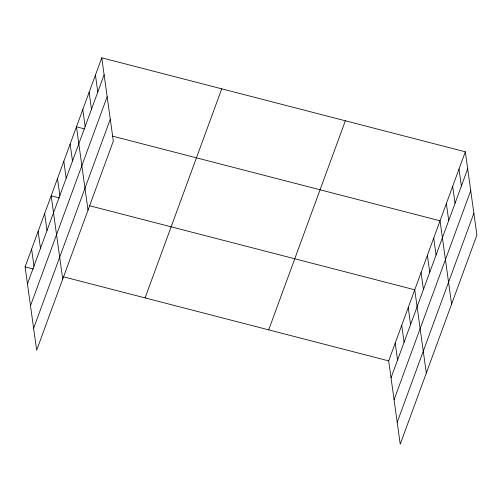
<?xml version="1.0" encoding="UTF-8"?>
<svg xmlns="http://www.w3.org/2000/svg" width="502" height="502" viewBox="0 0 502 502"><rect width="100%" height="100%" fill="white"/><g stroke="black" fill="none" stroke-linecap="round" stroke-linejoin="round"><path stroke-width="0.75" d="M101.762 57.818L113.32 141.118L36.659 350.195L25.1 266.888L101.762 57.818L465.341 151.805L476.9 235.112L400.238 444.182L388.68 360.882L465.341 151.805M27.453 283.856L104.115 74.779M30.49 305.749L107.152 96.673M33.621 328.302L110.283 119.225M145.084 297.906L221.74 88.835M268.695 329.864L345.357 120.787M391.033 377.849L467.695 168.772M394.07 399.736L470.732 190.66M397.201 422.295L473.863 213.218M84.712 128.945L76.461 126.811L88.019 210.112M112.461 136.117L440.041 220.798L451.599 304.105M59.412 197.939L51.166 195.805L62.725 279.106M89.406 205.694L414.746 289.798L426.305 373.099M25.1 266.888L33.352 269.022M63.346 276.778L388.68 360.882M459.016 169.055L461.369 186.022M452.691 186.305L455.044 203.266M446.366 203.555L448.719 220.516M433.715 238.048L436.075 255.016M427.39 255.298L429.75 272.266M421.071 272.548L423.424 289.51M408.226 307.569L410.58 324.53M401.713 325.34L404.066 342.301M395.193 343.111L397.553 360.078M95.436 75.062L97.79 92.029M89.111 92.312L91.464 109.279M82.786 109.561L85.139 126.529M70.136 144.061L72.495 161.023M63.817 161.305L66.17 178.273M57.492 178.555L59.845 195.523M44.647 213.576L47 230.543M38.133 231.347L40.486 248.314M31.613 249.117L33.973 266.085"/></g></svg>
